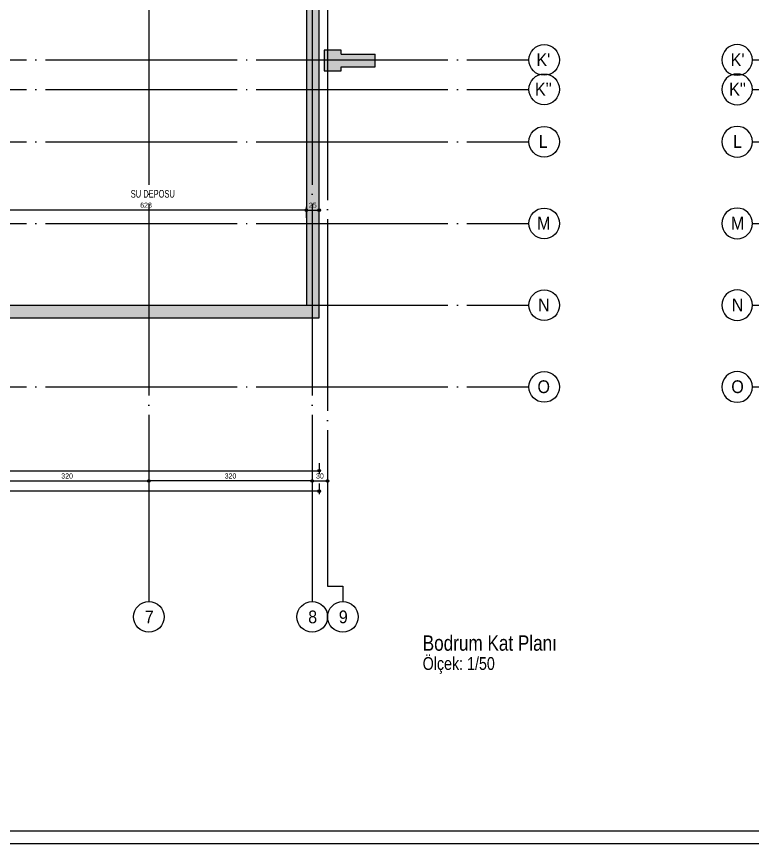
# Model space of a CAD drawing. Extents: x 460786 to 545292, y 30998 to 41694.
# Drawn here: x 464183 to 465625, y 37194 to 38813 of the extents above; entities that cross this region are included whole.
import ezdxf
from ezdxf.enums import TextEntityAlignment as Align

# ---------------------------------------------------------------- set-up
doc = ezdxf.new("R2010")
doc.units = 0
doc.header["$LTSCALE"] = 50
doc.header["$MEASUREMENT"] = 0
doc.header["$PDMODE"] = 35
doc.linetypes.add('DASHDOT', pattern=[5.5, 5, -0.25, 0, -0.25])
doc.layers.get('0').update_dxf_attribs({"linetype": 'CONTINUOUS'})
doc.layers.get('Defpoints').update_dxf_attribs({"linetype": 'CONTINUOUS'})
for name, color, linetype in [('A-Aks Balonu', 2, 'CONTINUOUS'), ('A-Aks Dikey', 12, 'DASHDOT'), ('A-Aks Yatay', 12, 'DASHDOT'), ('A-Betonarme', 6, 'CONTINUOUS'), ('A-Lejant', 23, 'CONTINUOUS'), ('A-Olcu  IC Yatay', 8, 'CONTINUOUS'), ('A-Olcu DIS Yatay', 8, 'CONTINUOUS'), ('A-Tarama 1', 9, 'CONTINUOUS'), ('A-Yazı 1', 200, 'CONTINUOUS'), ('A-Yazı 3', 6, 'CONTINUOUS')]:
    doc.layers.add(name, color=color, linetype=linetype)
doc.styles.add('blkan', font='arial.ttf', dxfattribs={"width": 0.9, "height": 12.5})
doc.styles.get("Standard").update_dxf_attribs({"font": 'arial.ttf', "width": 0.9})
doc.dimstyles.new('EXIT', dxfattribs={"dimscale": 50, "dimtxt": 0.23, "dimasz": 0.03, "dimexe": 0.125, "dimexo": 0.5, "dimgap": 0.09, "dimtad": 1, "dimzin": 1, "dimdsep": 46, "dimtxsty": 'Standard', "dimblk": 'TICK', "dimcen": 0.2, "dimadec": 0, "dimazin": 0, "dimtfac": 1, "dimtix": 1, "dimtofl": 0, "dimtmove": 2, "dimatfit": 3, "dimldrblk": 'TICK', "dimfxl": 1, "dimtolj": 1, "dimtzin": 1, "dimarcsym": 0})

# ---------------------------------------------------------------- blocks, each defined once
blk = doc.blocks.new('aks')
blk.add_circle((-0.8, 38.6), 60)
at = {"width": 0.9}
blk.add_attdef('AKSNO', text='', height=50, dxfattribs=at).set_placement((-0.8, 38.6), align=Align.MIDDLE_CENTER)
blk = doc.blocks.new('TICK', base_point=(53.7, 38.1))
blk.add_line((55.4, 38.1), (52, 38.1))
blk.add_circle((53.7, 38.1), 1.67)
blk = doc.blocks.new('*D50')
at = {"layer": 'A-Olcu DIS Yatay', "color": 0, "lineweight": -2, "transparency": 16777216}
for p, q in [((464122.6, 37918.5), (464122.6, 37897.3)), ((464442.6, 37918.5), (464442.6, 37897.3)), ((464124.1, 37903.5), (464441.1, 37903.5))]:
    blk.add_line(p, q, dxfattribs=at)
at = {"layer": 'Defpoints', "color": 0, "transparency": 16777216}
for p in [(464122.6, 37943.5), (464442.6, 37943.5), (464442.6, 37903.5)]:
    blk.add_point(p, dxfattribs=at)
at = {"layer": 'A-Olcu DIS Yatay', "color": 0, "lineweight": -2, "transparency": 16777216, "xscale": 1.5, "yscale": 1.5, "zscale": 1.5, "rotation": 180}
blk.add_blockref('TICK', (464122.6, 37903.5), dxfattribs=at)
at = {"layer": 'A-Olcu DIS Yatay', "color": 0, "lineweight": -2, "transparency": 16777216, "xscale": 1.5, "yscale": 1.5, "zscale": 1.5}
blk.add_blockref('TICK', (464442.6, 37903.5), dxfattribs=at)
at = {"layer": 'A-Olcu DIS Yatay', "color": 0, "transparency": 16777216, "insert": (464282.6, 37913.1), "char_height": 10, "attachment_point": 5}
blk.add_mtext('\\A1;320', dxfattribs=at)
blk = doc.blocks.new('*D51')
at = {"layer": 'A-Olcu DIS Yatay', "color": 0, "lineweight": -2, "transparency": 16777216}
for p, q in [((464442.6, 37918.5), (464442.6, 37897.3)), ((464762.6, 37918.5), (464762.6, 37897.3)), ((464761.1, 37903.5), (464444.1, 37903.5))]:
    blk.add_line(p, q, dxfattribs=at)
at = {"layer": 'Defpoints', "color": 0, "transparency": 16777216}
for p in [(464442.6, 37943.5), (464762.6, 37943.5), (464442.6, 37903.5)]:
    blk.add_point(p, dxfattribs=at)
at = {"layer": 'A-Olcu DIS Yatay', "color": 0, "lineweight": -2, "transparency": 16777216, "xscale": 1.5, "yscale": 1.5, "zscale": 1.5}
for p, rotation in [((464442.6, 37903.5), 179.9999999999987), ((464762.6, 37903.5), 359.9999999999987)]:
    blk.add_blockref('TICK', p, dxfattribs=dict(at, rotation=rotation))
at = {"layer": 'A-Olcu DIS Yatay', "color": 0, "transparency": 16777216, "insert": (464602.6, 37913.1), "char_height": 10, "attachment_point": 5}
blk.add_mtext('\\A1;320', dxfattribs=at)
blk = doc.blocks.new('*D52')
at = {"layer": 'A-Olcu DIS Yatay', "color": 0, "lineweight": -2, "transparency": 16777216}
for p, q in [((464762.6, 37918.5), (464762.6, 37897.3)), ((464792.6, 37918.5), (464792.6, 37897.3)), ((464764.1, 37903.5), (464791.1, 37903.5))]:
    blk.add_line(p, q, dxfattribs=at)
at = {"layer": 'Defpoints', "color": 0, "transparency": 16777216}
for p in [(464762.6, 37943.5), (464792.6, 37943.5), (464792.6, 37903.5)]:
    blk.add_point(p, dxfattribs=at)
at = {"layer": 'A-Olcu DIS Yatay', "color": 0, "lineweight": -2, "transparency": 16777216, "xscale": 1.5, "yscale": 1.5, "zscale": 1.5, "rotation": 180}
blk.add_blockref('TICK', (464762.6, 37903.5), dxfattribs=at)
at = {"layer": 'A-Olcu DIS Yatay', "color": 0, "lineweight": -2, "transparency": 16777216, "xscale": 1.5, "yscale": 1.5, "zscale": 1.5}
blk.add_blockref('TICK', (464792.6, 37903.5), dxfattribs=at)
at = {"layer": 'A-Olcu DIS Yatay', "color": 0, "transparency": 16777216, "insert": (464777.6, 37913.1), "char_height": 10, "attachment_point": 5}
blk.add_mtext('\\A1;30', dxfattribs=at)
blk = doc.blocks.new('*D54')
at = {"layer": 'A-Olcu DIS Yatay', "color": 0, "lineweight": -2, "transparency": 16777216}
for p, q in [((463496.1, 37938.5), (463496.1, 37917.3)), ((464776.1, 37938.5), (464776.1, 37917.3)), ((463497.6, 37923.5), (464774.6, 37923.5))]:
    blk.add_line(p, q, dxfattribs=at)
at = {"layer": 'Defpoints', "color": 0, "transparency": 16777216}
for p in [(463496.1, 37963.5), (464776.1, 37963.5), (464776.1, 37923.5)]:
    blk.add_point(p, dxfattribs=at)
at = {"layer": 'A-Olcu DIS Yatay', "color": 0, "lineweight": -2, "transparency": 16777216, "xscale": 1.5, "yscale": 1.5, "zscale": 1.5, "rotation": 180}
blk.add_blockref('TICK', (463496.1, 37923.5), dxfattribs=at)
at = {"layer": 'A-Olcu DIS Yatay', "color": 0, "lineweight": -2, "transparency": 16777216, "xscale": 1.5, "yscale": 1.5, "zscale": 1.5}
blk.add_blockref('TICK', (464776.1, 37923.5), dxfattribs=at)
at = {"layer": 'A-Olcu DIS Yatay', "color": 0, "transparency": 16777216, "insert": (464136.1, 37933.1), "char_height": 10, "attachment_point": 5}
blk.add_mtext('\\A1;1280', dxfattribs=at)
blk = doc.blocks.new('*D55')
at = {"layer": 'A-Olcu DIS Yatay', "color": 0, "lineweight": -2, "transparency": 16777216}
for p, q in [((462573.1, 37898.5), (462573.1, 37877.3)), ((464776.1, 37898.5), (464776.1, 37877.3)), ((464774.6, 37883.5), (462574.6, 37883.5))]:
    blk.add_line(p, q, dxfattribs=at)
at = {"layer": 'Defpoints', "color": 0, "transparency": 16777216}
for p in [(462573.1, 37923.5), (464776.1, 37923.5), (462573.1, 37883.5)]:
    blk.add_point(p, dxfattribs=at)
at = {"layer": 'A-Olcu DIS Yatay', "color": 0, "lineweight": -2, "transparency": 16777216, "xscale": 1.5, "yscale": 1.5, "zscale": 1.5}
for p, rotation in [((462573.1, 37883.5), 179.9999999999987), ((464776.1, 37883.5), 359.9999999999987)]:
    blk.add_blockref('TICK', p, dxfattribs=dict(at, rotation=rotation))
at = {"layer": 'A-Olcu DIS Yatay', "color": 0, "transparency": 16777216, "insert": (463674.6, 37893.1), "char_height": 10, "attachment_point": 5}
blk.add_mtext('\\A1;{\\fArial TUR|b0|i0|c162|p34;2202}', dxfattribs=at)
blk = doc.blocks.new('*D656')
at = {"layer": 'A-Olcu  IC Yatay', "color": 0, "lineweight": -2, "transparency": 16777216}
for p, q in [((464123.1, 38418.5), (464123.1, 38439.7)), ((464749.6, 38433.5), (464124.6, 38433.5)), ((464751.1, 38418.5), (464751.1, 38439.7))]:
    blk.add_line(p, q, dxfattribs=at)
at = {"layer": 'Defpoints', "color": 0, "transparency": 16777216}
for p in [(464123.1, 38433.5), (464123.1, 38393.5), (464751.1, 38393.5)]:
    blk.add_point(p, dxfattribs=at)
at = {"layer": 'A-Olcu  IC Yatay', "color": 0, "lineweight": -2, "transparency": 16777216, "xscale": 1.5, "yscale": 1.5, "zscale": 1.5}
for p, rotation in [((464123.1, 38433.5), 180.0000000000637), ((464751.1, 38433.5), 6.370903804508998e-11)]:
    blk.add_blockref('TICK', p, dxfattribs=dict(at, rotation=rotation))
at = {"layer": 'A-Olcu  IC Yatay', "color": 0, "transparency": 16777216, "insert": (464437.1, 38443.1), "char_height": 10, "attachment_point": 5}
blk.add_mtext('\\A1;628', dxfattribs=at)
blk = doc.blocks.new('*D657')
at = {"layer": 'A-Olcu  IC Yatay', "color": 0, "lineweight": -2, "transparency": 16777216}
for p, q in [((464751.1, 38418.5), (464751.1, 38439.7)), ((464752.6, 38433.5), (464774.6, 38433.5)), ((464776.1, 38418.5), (464776.1, 38439.7))]:
    blk.add_line(p, q, dxfattribs=at)
at = {"layer": 'Defpoints', "color": 0, "transparency": 16777216}
for p in [(464776.1, 38433.5), (464751.1, 38393.5), (464776.1, 38393.5)]:
    blk.add_point(p, dxfattribs=at)
at = {"layer": 'A-Olcu  IC Yatay', "color": 0, "lineweight": -2, "transparency": 16777216, "xscale": 1.5, "yscale": 1.5, "zscale": 1.5, "rotation": 180}
blk.add_blockref('TICK', (464751.1, 38433.5), dxfattribs=at)
at = {"layer": 'A-Olcu  IC Yatay', "color": 0, "lineweight": -2, "transparency": 16777216, "xscale": 1.5, "yscale": 1.5, "zscale": 1.5}
blk.add_blockref('TICK', (464776.1, 38433.5), dxfattribs=at)
at = {"layer": 'A-Olcu  IC Yatay', "color": 0, "transparency": 16777216, "insert": (464763.6, 38443.1), "char_height": 10, "attachment_point": 5}
blk.add_mtext('\\A1;25', dxfattribs=at)

msp = doc.modelspace()

# ---------------------------------------------------------------- hatches: boundary and pattern name
at = {"layer": 'A-Tarama 1'}
h = msp.add_hatch(dxfattribs=at)
h.set_pattern_fill('ANSI33', color=256, scale=30, angle=180, style=0)
h.set_pattern_definition([(225, (1801.536, 0), (5.30330086, -5.30330086), []), (225, (1796.2324, 6e-16), (5.30330086, -5.30330086), [3.75, -1.875])])
h.paths.add_polyline_path([(463188.12, 40474.5), (463213.12, 40474.5), (463213.12, 40499.5), (462573.12, 40499.5), (462573.12, 40154.5), (462623.12, 40154.5), (462623.12, 38899.5), (462573.12, 38899.5), (462573.12, 38554.5), (463151.12, 38554.5), (463151.12, 38074.5), (463496.12, 38074.5), (463496.12, 38222.5), (464776.12, 38222.5), (464776.12, 40831.5), (463188.12, 40831.5), (463188.12, 40624.5), (463213.12, 40624.5), (463213.12, 40806.5), (463471.12, 40806.5), (463471.12, 40727.5), (463496.12, 40727.5), (463496.12, 40806.5), (464111.12, 40806.5), (464111.12, 40727.5), (464136.12, 40727.5), (464136.12, 40806.5), (464751.12, 40806.5), (464751.12, 40026.5), (464736.12, 40026.5), (464736.12, 40011.5), (464586.12, 40011.5), (464586.12, 39986.5), (464751.12, 39986.5), (464751.12, 39686.5), (464736.12, 39686.5), (464736.12, 39646.5), (464751.12, 39646.5), (464751.12, 39066.5), (464586.12, 39066.5), (464586.12, 39041.5), (464736.12, 39041.5), (464736.12, 39026.5), (464751.12, 39026.5), (464751.12, 38247.5), (464135.12, 38247.5), (464135.12, 38322.5), (464110.12, 38322.5), (464110.12, 38247.5), (463496.12, 38247.5), (463496.12, 38322.5), (463471.12, 38322.5), (463471.12, 38099.5), (463176.12, 38099.5), (463176.12, 38579.5), (462598.12, 38579.5), (462598.12, 38874.5), (462648.12, 38874.5), (462648.12, 39195), (462723.12, 39195), (462723.12, 39220), (462648.12, 39220), (462648.12, 39835), (462723.12, 39835), (462723.12, 39860), (462648.12, 39860), (462648.12, 40179.5), (462598.12, 40179.5), (462598.12, 40474.5)])
h.paths.add_polyline_path([(463213.12, 40599.5), (463213.12, 40624.5), (462921.12, 40624.5), (462906.12, 40599.5)], flags=17)
h.paths.add_polyline_path([(463496.12, 40371.5), (463496.12, 40507.5), (463471.12, 40507.5), (463471.12, 40396.5), (463338.12, 40396.5), (463338.12, 40499.5), (463313.12, 40499.5), (463313.12, 40371.5)], flags=17)
h.paths.add_polyline_path([(463086.12, 39835), (463086.12, 39860), (462986.12, 39860), (462986.12, 39835)], flags=17)
h.paths.add_polyline_path([(463496.12, 39891.5), (463496.12, 40011.5), (463471.12, 40011.5), (463471.12, 39686.5), (463456.12, 39686.5), (463456.12, 39646.5), (463831.12, 39646.5), (463831.12, 39686.5), (463816.12, 39686.5), (463816.12, 40011.5), (463791.12, 40011.5), (463791.12, 39891.5)], flags=17)
h.paths.add_polyline_path([(463791.12, 39866.5), (463791.12, 39671.5), (463496.12, 39671.5), (463496.12, 39866.5)], flags=16)
h.paths.add_polyline_path([(463496.12, 39366.5), (463496.12, 39406.5), (463456.12, 39406.5), (463456.12, 39366.5)], flags=17)
h.paths.add_polyline_path([(462986.12, 39195), (463086.12, 39195), (463086.12, 39220), (462986.12, 39220)], flags=17)
h.paths.add_polyline_path([(463816.12, 39041.5), (463816.12, 39066.5), (463471.12, 39066.5), (463471.12, 39041.5)], flags=17)
h.paths.add_polyline_path([(463471.12, 38554.5), (463496.12, 38554.5), (463496.12, 38682.5), (463471.12, 38682.5)], flags=17)
h.paths.add_polyline_path([(464110.12, 38554.5), (464135.12, 38554.5), (464135.12, 38682.5), (464110.12, 38682.5)], flags=17)
h.paths.add_polyline_path([(464819.12, 38739), (464819.12, 38746.5), (464786.12, 38746.5), (464786.12, 38706.5), (464819.12, 38706.5), (464819.12, 38714), (464886.12, 38714), (464886.12, 38739)])
h.paths.add_polyline_path([(464819.12, 39059), (464819.12, 39066.5), (464811.12, 39066.5), (464811.12, 39666.5), (464819.12, 39666.5), (464819.12, 39706.5), (464811.12, 39706.5), (464811.12, 39847.5), (464786.12, 39847.5), (464786.12, 39706.5), (464786.12, 39666.5), (464786.12, 39066.5), (464786.12, 39026.5), (464819.12, 39026.5), (464819.12, 39034), (464886.12, 39034), (464886.12, 39059)])
h.paths.add_polyline_path([(464144.12, 39366.5), (464144.12, 39406.5), (464104.12, 39406.5), (464104.12, 39366.5)], flags=17)
h.paths.add_polyline_path([(463831.12, 39366.5), (463831.12, 39406.5), (463791.12, 39406.5), (463791.12, 39366.5)], flags=17)
h.paths.add_polyline_path([(464104.12, 39081.5), (464104.12, 39041.5), (464144.12, 39041.5), (464144.12, 39081.5)], flags=17)
h.paths.add_polyline_path([(464144.12, 39646.5), (464144.12, 39686.5), (464104.12, 39686.5), (464104.12, 39646.5)], flags=17)
h.paths.add_polyline_path([(464144.12, 40011.5), (464104.12, 40011.5), (464104.12, 39971.5), (464144.12, 39971.5)], flags=17)
h.paths.add_polyline_path([(464111.12, 40371.5), (464136.12, 40371.5), (464136.12, 40495.5), (464111.12, 40495.5)], flags=17)

# ---------------------------------------------------------------- linework, layer by layer
at = {"layer": 'A-Aks Dikey', "ltscale": 1.5}
for p, q in [((464442.62, 41333.83), (464442.62, 37667.36)), ((464762.62, 41333.83), (464762.62, 37667.36)), ((464792.62, 41303.83), (464792.62, 37697.36)), ((464792.62, 37697.36), (464822.62, 37697.36)), ((464822.62, 37697.36), (464822.62, 37667.36))]:
    msp.add_line(p, q, dxfattribs=at)
at = {"layer": 'A-Aks Yatay', "ltscale": 1.5}
for p, q in [((462177.44, 38727.5), (465186.84, 38727.5)), ((465624.75, 38727.5), (468533.89, 38727.5)), ((462177.44, 38670), (465186.84, 38670)), ((465624.75, 38670), (468533.89, 38670)), ((462177.44, 38567.5), (465186.84, 38567.5)), ((465624.75, 38567.5), (468533.89, 38567.5)), ((462177.44, 38407.5), (465186.84, 38407.5)), ((465624.75, 38407.5), (468533.89, 38407.5)), ((462177.44, 38247.5), (465186.84, 38247.5)), ((465624.75, 38247.5), (468533.89, 38247.5)), ((462177.44, 38087.5), (465186.84, 38087.5)), ((465624.75, 38087.5), (468533.89, 38087.5))]:
    msp.add_line(p, q, dxfattribs=at)
at = {"layer": 'A-Betonarme'}
for p, q in [((464776.12, 38222.5), (464776.12, 40831.5)), ((464751.12, 39026.5), (464751.12, 38247.5)), ((464819.12, 38739), (464886.12, 38739)), ((464886.12, 38714), (464886.12, 38739)), ((464819.12, 38714), (464886.12, 38714)), ((464135.12, 38247.5), (464751.12, 38247.5)), ((463496.12, 38222.5), (464776.12, 38222.5))]:
    msp.add_line(p, q, dxfattribs=at)
msp.add_lwpolyline([(464819.12, 38739), (464819.12, 38746.5), (464786.12, 38746.5), (464786.12, 38706.5), (464819.12, 38706.5), (464819.12, 38714)], dxfattribs=at)
at = {"layer": 'A-Lejant'}
msp.add_lwpolyline([(460786.15, 41693.81), (460786.15, 37193.81), (545291.84, 37193.81), (545291.84, 41693.81), (460786.15, 41693.81)], dxfattribs=at)
msp.add_lwpolyline([(460811.15, 41668.81), (460811.15, 37218.81), (545266.84, 37218.81), (545266.84, 41668.81)], close=True, dxfattribs=at)

# ---------------------------------------------------------------- block references
at = {"layer": 'A-Aks Balonu'}
ref = msp.add_blockref('aks', (465217.26, 38708.18), dxfattribs=dict(at, xscale=0.5, yscale=0.5, zscale=0.5))
ref.add_attrib('AKSNO', "K'", dxfattribs={"layer": '0', "height": 25, "width": 0.9}).set_placement((465215.21, 38727.93), align=Align.MIDDLE_CENTER)
ref = msp.add_blockref('aks', (465594.33, 38708.18), dxfattribs=dict(at, xscale=-0.5, yscale=0.5, zscale=0.5))
ref.add_attrib('AKSNO', "K'", dxfattribs={"layer": '0', "height": 25, "width": 0.9}).set_placement((465595.55, 38727.93), align=Align.MIDDLE_CENTER)
ref = msp.add_blockref('aks', (465217.26, 38650.68), dxfattribs=dict(at, xscale=0.5, yscale=0.5, zscale=0.5))
ref.add_attrib('AKSNO', "K''", dxfattribs={"layer": '0', "height": 25, "width": 0.9}).set_placement((465215.21, 38670.43), align=Align.MIDDLE_CENTER)
ref = msp.add_blockref('aks', (465594.33, 38650.68), dxfattribs=dict(at, xscale=-0.5, yscale=0.5, zscale=0.5))
ref.add_attrib('AKSNO', "K''", dxfattribs={"layer": '0', "height": 25, "width": 0.9}).set_placement((465595.55, 38670.43), align=Align.MIDDLE_CENTER)
ref = msp.add_blockref('aks', (465217.26, 38548.18), dxfattribs=dict(at, xscale=0.5, yscale=0.5, zscale=0.5))
ref.add_attrib('AKSNO', 'L', dxfattribs={"layer": '0', "height": 25, "width": 0.9}).set_placement((465214.85, 38567.93), align=Align.MIDDLE_CENTER)
ref = msp.add_blockref('aks', (465594.33, 38548.18), dxfattribs=dict(at, xscale=-0.5, yscale=0.5, zscale=0.5))
ref.add_attrib('AKSNO', 'L', dxfattribs={"layer": '0', "height": 25, "width": 0.9}).set_placement((465595.55, 38567.93), align=Align.MIDDLE_CENTER)
ref = msp.add_blockref('aks', (465217.26, 38388.18), dxfattribs=dict(at, xscale=0.5, yscale=0.5, zscale=0.5))
ref.add_attrib('AKSNO', 'M', dxfattribs={"layer": '0', "height": 25, "width": 0.9}).set_placement((465216.08, 38407.93), align=Align.MIDDLE_CENTER)
ref = msp.add_blockref('aks', (465594.33, 38388.18), dxfattribs=dict(at, xscale=-0.5, yscale=0.5, zscale=0.5))
ref.add_attrib('AKSNO', 'M', dxfattribs={"layer": '0', "height": 25, "width": 0.9}).set_placement((465595.55, 38407.93), align=Align.MIDDLE_CENTER)
ref = msp.add_blockref('aks', (465217.26, 38228.18), dxfattribs=dict(at, xscale=0.5, yscale=0.5, zscale=0.5))
ref.add_attrib('AKSNO', 'N', dxfattribs={"layer": '0', "height": 25, "width": 0.9}).set_placement((465216.22, 38247.93), align=Align.MIDDLE_CENTER)
ref = msp.add_blockref('aks', (465594.33, 38228.18), dxfattribs=dict(at, xscale=-0.5, yscale=0.5, zscale=0.5))
ref.add_attrib('AKSNO', 'N', dxfattribs={"layer": '0', "height": 25, "width": 0.9}).set_placement((465595.55, 38247.93), align=Align.MIDDLE_CENTER)
ref = msp.add_blockref('aks', (465217.26, 38068.18), dxfattribs=dict(at, xscale=0.5, yscale=0.5, zscale=0.5))
ref.add_attrib('AKSNO', 'O', dxfattribs={"layer": '0', "height": 25, "width": 0.9}).set_placement((465215.93, 38087.93), align=Align.MIDDLE_CENTER)
ref = msp.add_blockref('aks', (465594.33, 38068.18), dxfattribs=dict(at, xscale=-0.5, yscale=0.5, zscale=0.5))
ref.add_attrib('AKSNO', 'O', dxfattribs={"layer": '0', "height": 25, "width": 0.9}).set_placement((465595.55, 38087.93), align=Align.MIDDLE_CENTER)
ref = msp.add_blockref('aks', (464442.2, 37656.68), dxfattribs=dict(at, xscale=0.5, yscale=0.5, zscale=0.5, rotation=180))
ref.add_attrib('AKSNO', '7', dxfattribs={"layer": '0', "height": 25, "width": 0.9}).set_placement((464443.42, 37637.26), align=Align.MIDDLE_CENTER)
ref = msp.add_blockref('aks', (464762.2, 37656.68), dxfattribs=dict(at, xscale=0.5, yscale=0.5, zscale=0.5, rotation=180))
ref.add_attrib('AKSNO', '8', dxfattribs={"layer": '0', "height": 25, "width": 0.9}).set_placement((464763.42, 37637.26), align=Align.MIDDLE_CENTER)
ref = msp.add_blockref('aks', (464822.2, 37656.68), dxfattribs=dict(at, xscale=0.5, yscale=0.5, zscale=0.5, rotation=180))
ref.add_attrib('AKSNO', '9', dxfattribs={"layer": '0', "height": 25, "width": 0.9}).set_placement((464823.42, 37637.26), align=Align.MIDDLE_CENTER)

# ---------------------------------------------------------------- texts
at = {"layer": 'A-Yazı 1', "style": 'blkan', "width": 0.7}
msp.add_text('SU DEPOSU', height=15, dxfattribs=at).set_placement((464407.16, 38457.99))
at = {"layer": 'A-Yazı 3', "style": 'blkan', "width": 0.8}
for s, height, p in [('Bodrum Kat Planı', 30, (464979.01, 37571.1)), ('Ölçek: 1/50', 25, (464978.86, 37533.55))]:
    msp.add_text(s, height=height, dxfattribs=at).set_placement(p)

# ---------------------------------------------------------------- dimensions: what is measured, and where the dimension line sits
at = {"layer": 'A-Olcu  IC Yatay'}
for p2, distance, picture, middle in [((464123.12, 38393.45), -40, '*D656', (464437.12, 38443.06)), ((464776.12, 38393.45), 40, '*D657', (464763.62, 38443.06))]:
    dim = msp.add_aligned_dim(p1=(464751.12, 38393.45), p2=p2, distance=distance, dimstyle='EXIT', override={"dimtxt": 0.2, "dimdec": 1, "dimzin": 9, "dimtdec": 1}, dxfattribs=at)
    dim.commit()
    dim.dimension.update_dxf_attribs({"geometry": picture, "text_midpoint": middle})
at = {"layer": 'A-Olcu DIS Yatay'}
for p1, p2, distance, picture, middle in [((463496.12, 37963.51), (464776.12, 37963.51), -40, '*D54', (464136.12, 37933.12)), ((464122.62, 37943.51), (464442.62, 37943.51), -40, '*D50', (464282.62, 37913.12)), ((464762.62, 37943.51), (464442.62, 37943.51), 40, '*D51', (464602.62, 37913.12)), ((464762.62, 37943.51), (464792.62, 37943.51), -40, '*D52', (464777.62, 37913.12))]:
    dim = msp.add_aligned_dim(p1=p1, p2=p2, distance=distance, dimstyle='EXIT', override={"dimtxt": 0.2, "dimdec": 1, "dimzin": 9, "dimtdec": 1}, dxfattribs=at)
    dim.commit()
    dim.dimension.update_dxf_attribs({"geometry": picture, "text_midpoint": middle})
dim = msp.add_aligned_dim(p1=(464776.12, 37923.51), p2=(462573.12, 37923.51), distance=40, text='{\\fArial TUR|b0|i0|c162|p34;2202}', dimstyle='EXIT', override={"dimtxt": 0.2, "dimdec": 1, "dimzin": 9, "dimtdec": 1}, dxfattribs=at)
dim.commit()
dim.dimension.update_dxf_attribs({"geometry": '*D55', "text_midpoint": (463674.62, 37893.12)})

doc.saveas('drawing.dxf')
